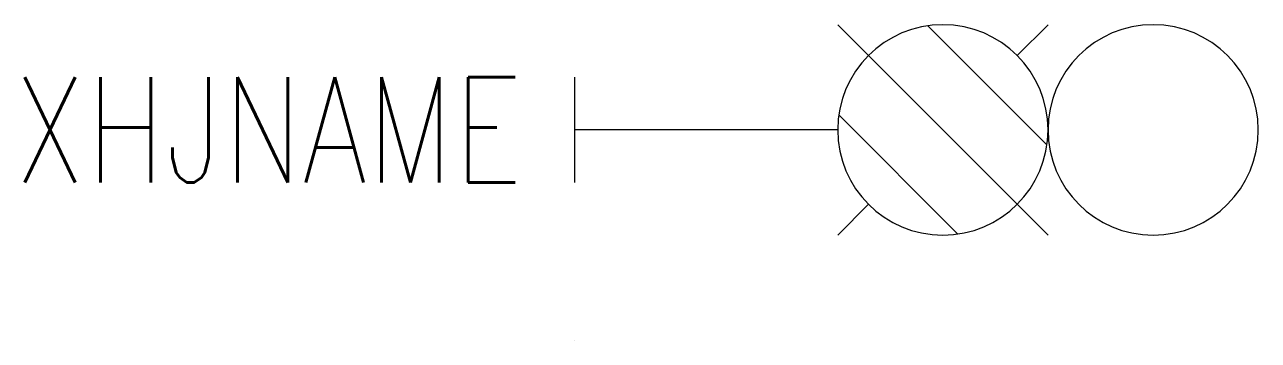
# Model space of a CAD drawing. Extents: x -10.5 to 13, y 0 to 6.
import ezdxf
from ezdxf.enums import TextEntityAlignment as Align

# ---------------------------------------------------------------- set-up
doc = ezdxf.new("R2010")
doc.units = 0
doc.header["$LTSCALE"] = 5
doc.header["$MEASUREMENT"] = 0
doc.layers.get('0').update_dxf_attribs({"linetype": 'CONTINUOUS'})
doc.styles.get("Standard").update_dxf_attribs({"font": 'txt.shx', "width": 0.8, "bigfont": 'hztxt.shx'})

msp = doc.modelspace()

# ---------------------------------------------------------------- linework, layer by layer
msp.add_line((0, 0.001), (0, -0.001))
at = {"color": 2}
msp.add_lwpolyline([(7, 2, 1), (7, 6, 1)], format="xyb", close=True, dxfattribs=at)
for points in [[(5, 6), (9, 2)], [(6.717, 5.98), (8.98, 3.717)], [(9, 6), (8.414, 5.414)], [(5.02, 4.283), (7.283, 2.02)], [(5.586, 2.586), (5, 2)]]:
    msp.add_lwpolyline(points, dxfattribs=at)
at = {"color": 3}
msp.add_lwpolyline([(9, 4, 1), (13, 4, 1)], format="xyb", close=True, dxfattribs=at)
at = {"color": 7}
for points in [[(0, 3), (0, 5)], [(5, 4), (0, 4)]]:
    msp.add_lwpolyline(points, dxfattribs=at)

# ---------------------------------------------------------------- texts
at = {"width": 0.8}
msp.add_attdef('XHJNAME', text='YX', height=2, dxfattribs=at).set_placement((-1, 3), align=Align.RIGHT)

doc.saveas('drawing.dxf')
